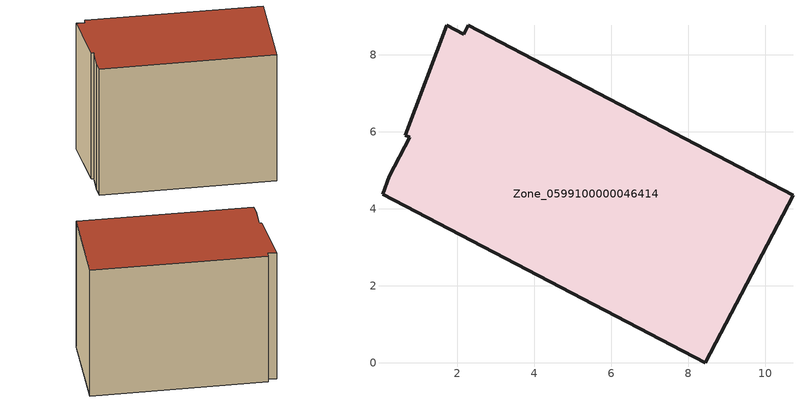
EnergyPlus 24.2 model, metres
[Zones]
Zone_0599100000046414
 floor ground (C_G): 0.64,5.92 1.72,8.77 2.16,8.54 2.28,8.76 10.71,4.35 8.44,0 0.05,4.38 0.23,4.85 0.76,5.85 z0
 wall outside (C_F): 10.71,4.35 2.28,8.76 2.16,8.54 1.72,8.77 0.64,5.92 0.76,5.85 0.23,4.85 0.05,4.38 8.44,0 10.71,4.35 z0:7.84
 roof outside (C_R): 1.72,8.77 0.64,5.92 0.76,5.85 0.23,4.85 0.05,4.38 8.44,0 10.71,4.35 2.28,8.76 2.16,8.54 z7.84
[BUILDING]
Pand.0599100000046414: North Axis=0; Terrain=City; Loads Convergence Tolerance Value=0.04; Temperature Convergence Tolerance Value=0.4; Solar Distribution=FullExterior; Maximum Number of Warmup Days=25; Minimum Number of Warmup Days=1
[Site:Location]
Rotterdam.The.Hague.AP_ZH_NLD Design_Conditions: Latitude=51.96; Longitude=4.45; Time Zone=1; Elevation=-4.5
[SITE:GROUNDTEMPERATURE:BUILDINGSURFACE]
18, 18, 18, 18, 18, 18, 18, 18, 18, 18, 18, 18
[MATERIAL] Thermal Absorptance=0.9; Solar Absorptance=0.7; Visible Absorptance=0.7
Name | Roughness | Thickness | Conductivity | Density | Specific Heat
G.TI.1946 | MediumSmooth | 0.15 | 1 | 540 | 1210
F.TI.1946 | Rough | 0.3 | 0.857143 | 1920 | 840
R.TI.1946 | MediumRough | 0.2 | 0.1 | 1500 | 1000
[CONSTRUCTION]
C_G: G.TI.1946
C_F: F.TI.1946
C_R: R.TI.1946
[ZONE]
Zone_0599100000046414: Type=1; Multiplier=1; Ceiling Height=Autocalculate; Volume=Autocalculate; Floor Area=autocalculate; Part of Total Floor Area=Yes
[ZONEINFILTRATION:DESIGNFLOWRATE]
Infil_Zone_0599100000046414: Zone or ZoneList or Space or SpaceList=Zone_0599100000046414; Schedule=AlwaysOn; Design Flow Rate Calculation Method=Flow/Area; Flow Rate per Floor Area=0.003; Constant Term Coefficient=1; Temperature Term Coefficient=0; Velocity Term Coefficient=0; Velocity Squared Term Coefficient=0
[HVACTEMPLATE:ZONE:IDEALLOADSAIRSYSTEM]
Zone_0599100000046414: Maximum Heating Supply Air Temperature=50; Minimum Cooling Supply Air Temperature=13; Maximum Heating Supply Air Humidity Ratio=0.0156; Minimum Cooling Supply Air Humidity Ratio=0.0077; Heating Limit=NoLimit; Cooling Limit=NoLimit; Dehumidification Control Type=ConstantSensibleHeatRatio; Cooling Sensible Heat Ratio=0.7; Dehumidification Setpoint=60; Humidification Control Type=None; Humidification Setpoint=30; Outdoor Air Method=None; Outdoor Air Flow Rate per Person=0.00944; Outdoor Air Flow Rate per Zone Floor Area=0; Outdoor Air Flow Rate per Zone=0; Demand Controlled Ventilation Type=None; Outdoor Air Economizer Type=NoEconomizer; Heat Recovery Type=None; Sensible Heat Recovery Effectiveness=0.7; Latent Heat Recovery Effectiveness=0.65
[ZONECONTROL:THERMOSTAT]
ThermostatControl_Zone_0599100000046414: Zone or ZoneList=Zone_0599100000046414; Control Type Schedule=DualSetpointControlType; Control 1=Thermostat_Zone_0599100000046414; Temperature Difference Between Cutout And Setpoint=0
[THERMOSTATSETPOINT:DUALSETPOINT]
Thermostat_Zone_0599100000046414: Heating Setpoint Temperature Schedule=HeatingSetpoint_Zone_0599100000046414; Cooling Setpoint Temperature Schedule=CoolingSetpoint_Zone_0599100000046414
[SCHEDULE:COMPACT]
HeatingSetpoint_Zone_0599100000046414: Through: 12/31, For: AllDays, Until: 24:00, 21
CoolingSetpoint_Zone_0599100000046414: Through: 12/31, For: AllDays, Until: 24:00, 24
DualSetpointControlType: Through: 12/31, For: AllDays, Until: 24:00, 4
AlwaysOn: Through: 12/31, For: AllDays, Until: 24:00, 1
